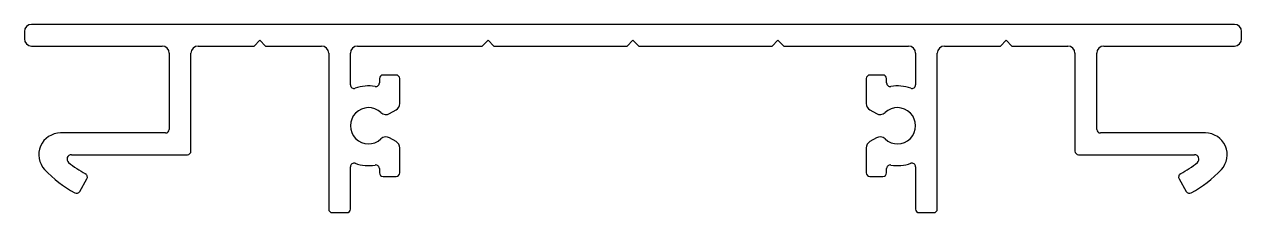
# Model space of a CAD drawing. Extents: x 1987.6 to 2071.6, y 1646.6 to 1659.6.
import ezdxf

# ---------------------------------------------------------------- set-up
doc = ezdxf.new("R2010")
doc.units = 0
doc.layers.get('0').update_dxf_attribs({"linetype": 'CONTINUOUS'})

msp = doc.modelspace()

# ---------------------------------------------------------------- linework, layer by layer
for p, q in [((1987.612, 1659.077), (1987.612, 1658.577)), ((2071.112, 1659.577), (1988.112, 1659.577)), ((2071.612, 1658.577), (2071.612, 1659.077)), ((2003.462, 1658.077), (2003.862, 1658.477)), ((2003.862, 1658.477), (2004.262, 1658.077)), ((2019.212, 1658.077), (2019.612, 1658.477)), ((2019.612, 1658.477), (2020.012, 1658.077)), ((2029.212, 1658.077), (2029.612, 1658.477)), ((2029.612, 1658.477), (2030.012, 1658.077)), ((2039.212, 1658.077), (2039.612, 1658.477)), ((2039.612, 1658.477), (2040.012, 1658.077)), ((2054.962, 1658.077), (2055.362, 1658.477)), ((2055.362, 1658.477), (2055.762, 1658.077)), ((1988.112, 1658.077), (1997.112, 1658.077)), ((1997.612, 1657.577), (1997.612, 1652.327)), ((1999.112, 1650.827), (1999.112, 1657.577)), ((1999.612, 1658.077), (2003.462, 1658.077)), ((2004.262, 1658.077), (2008.112, 1658.077)), ((2008.612, 1657.577), (2008.612, 1646.827)), ((2010.112, 1655.406), (2010.112, 1657.577)), ((2010.612, 1658.077), (2019.212, 1658.077)), ((2020.012, 1658.077), (2029.212, 1658.077)), ((2030.012, 1658.077), (2039.212, 1658.077)), ((2040.012, 1658.077), (2048.612, 1658.077)), ((2049.112, 1657.577), (2049.112, 1655.406)), ((2050.612, 1646.827), (2050.612, 1657.577)), ((2051.112, 1658.077), (2054.962, 1658.077)), ((2055.762, 1658.077), (2059.612, 1658.077)), ((2060.112, 1657.577), (2060.112, 1650.827)), ((2061.612, 1652.327), (2061.612, 1657.577)), ((2062.112, 1658.077), (2071.112, 1658.077)), ((2012.112, 1655.827), (2012.112, 1655.535)), ((2013.262, 1656.077), (2012.362, 1656.077)), ((2013.512, 1654.107), (2013.512, 1655.827)), ((2045.712, 1655.827), (2045.712, 1654.107)), ((2046.862, 1656.077), (2045.962, 1656.077)), ((2047.112, 1655.535), (2047.112, 1655.827)), ((2012.815, 1653.416), (2013.262, 1653.674)), ((2045.962, 1653.674), (2046.41, 1653.416)), ((1997.362, 1652.077), (1990.112, 1652.077)), ((2013.262, 1651.48), (2012.815, 1651.739)), ((2046.41, 1651.739), (2045.962, 1651.48)), ((2069.112, 1652.077), (2061.862, 1652.077)), ((2013.512, 1649.327), (2013.512, 1651.047)), ((2045.712, 1651.047), (2045.712, 1649.327)), ((1990.86, 1650.577), (1998.862, 1650.577)), ((2060.362, 1650.577), (2068.364, 1650.577)), ((2010.112, 1646.827), (2010.112, 1649.749)), ((2012.112, 1649.619), (2012.112, 1649.327)), ((2012.362, 1649.077), (2013.262, 1649.077)), ((2045.962, 1649.077), (2046.862, 1649.077)), ((2047.112, 1649.327), (2047.112, 1649.619)), ((2049.112, 1649.749), (2049.112, 1646.827)), ((1991.43, 1648.047), (1991.931, 1648.914)), ((2067.294, 1648.914), (2067.794, 1648.047)), ((2008.862, 1646.577), (2009.862, 1646.577)), ((2049.362, 1646.577), (2050.362, 1646.577))]:
    msp.add_line(p, q)
for centre, radius, start, end in [((1988.112, 1659.077), 0.5, 90, 180), ((2071.112, 1659.077), 0.5, 360, 90), ((1988.112, 1658.577), 0.5, 180, 270), ((2071.112, 1658.577), 0.5, 270, 360), ((1997.112, 1657.577), 0.5, 360, 90), ((1999.612, 1657.577), 0.5, 90, 180), ((2008.112, 1657.577), 0.5, 360, 90), ((2010.612, 1657.577), 0.5, 90, 180), ((2048.612, 1657.577), 0.5, 0, 90), ((2051.112, 1657.577), 0.5, 90, 180), ((2059.612, 1657.577), 0.5, 360, 90), ((2062.112, 1657.577), 0.5, 90, 180), ((2012.362, 1655.827), 0.25, 90, 180), ((2013.262, 1655.827), 0.25, 0, 90), ((2045.962, 1655.827), 0.25, 90, 180), ((2046.862, 1655.827), 0.25, 0, 90), ((2010.362, 1655.406), 0.25, 180, 289.47122), ((2011.362, 1652.577), 2.75, 80.40912, 109.47122), ((2011.862, 1655.535), 0.25, 260.40912, 0), ((2047.362, 1655.535), 0.25, 180, 279.59088), ((2047.862, 1652.577), 2.75, 70.52878, 99.59088), ((2048.862, 1655.406), 0.25, 250.52878, 0), ((2013.012, 1654.107), 0.5, 300, 0), ((2046.212, 1654.107), 0.5, 180, 240), ((2011.362, 1652.577), 1.25, 46.60155, 313.39845), ((2012.565, 1653.849), 0.5, 226.60155, 300), ((2046.66, 1653.849), 0.5, 240, 313.39845), ((2047.862, 1652.577), 1.25, 226.60155, 133.39845), ((1997.362, 1652.327), 0.25, 270, 0), ((2061.862, 1652.327), 0.25, 180, 270), ((1990.112, 1650.577), 1.5, 90, 222.94234), ((2012.565, 1651.306), 0.5, 60, 133.39845), ((2013.012, 1651.047), 0.5, 0, 60), ((2046.212, 1651.047), 0.5, 120, 180), ((2046.66, 1651.306), 0.5, 46.60155, 120), ((2069.112, 1650.577), 1.5, 317.05766, 90), ((1998.862, 1650.827), 0.25, 270, 360), ((2060.362, 1650.827), 0.25, 180, 270), ((1990.86, 1650.277), 0.3, 90, 229.69514), ((1994.87, 1655.005), 6.5, 229.69514, 242.12255), ((2010.362, 1649.749), 0.25, 70.52878, 180), ((2011.362, 1652.577), 2.75, 250.52878, 279.59088), ((2011.862, 1649.619), 0.25, 0, 99.59088), ((2047.362, 1649.619), 0.25, 80.40912, 180), ((2047.862, 1652.577), 2.75, 260.40912, 289.47122), ((2048.862, 1649.749), 0.25, 360, 109.47122), ((2064.354, 1655.005), 6.5, 297.87745, 310.30486), ((2068.364, 1650.277), 0.3, 310.30486, 90), ((1994.87, 1655.005), 8, 222.94234, 241.84857), ((1991.714, 1649.039), 0.25, 330, 62.12255), ((2012.362, 1649.327), 0.25, 180, 270), ((2013.262, 1649.327), 0.25, 270, 360), ((2045.962, 1649.327), 0.25, 180, 270), ((2046.862, 1649.327), 0.25, 270, 0), ((2067.51, 1649.039), 0.25, 117.87745, 210), ((2064.354, 1655.005), 8, 298.15143, 317.05766), ((1991.214, 1648.172), 0.25, 241.84857, 330), ((2068.01, 1648.172), 0.25, 210, 298.15143), ((2008.862, 1646.827), 0.25, 180, 270), ((2009.862, 1646.827), 0.25, 270, 0), ((2049.362, 1646.827), 0.25, 180, 270), ((2050.362, 1646.827), 0.25, 270, 360)]:
    msp.add_arc(centre, radius, start, end)

doc.saveas('drawing.dxf')
